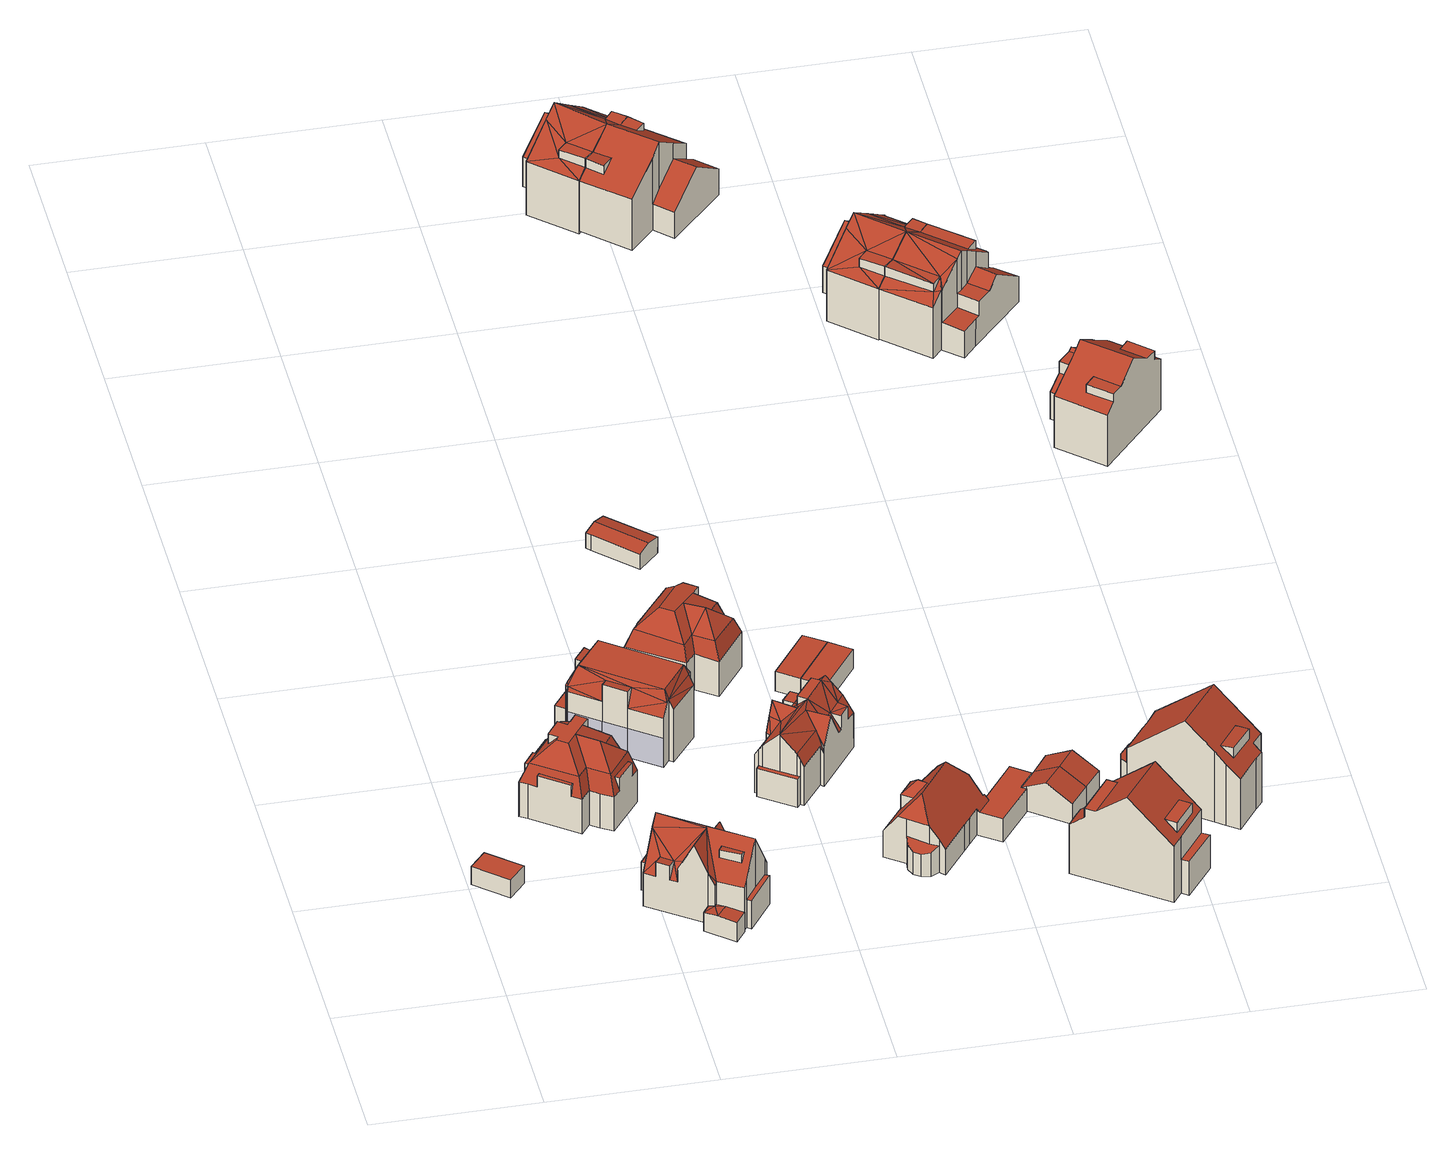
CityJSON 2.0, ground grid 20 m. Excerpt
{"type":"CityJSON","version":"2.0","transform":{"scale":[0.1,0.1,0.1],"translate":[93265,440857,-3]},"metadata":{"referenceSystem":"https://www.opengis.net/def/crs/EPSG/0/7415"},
"CityObjects":{
"building1":{"type":"Building","attributes":{"yearOfConstruction":1918,"statusOmschr":"Pand in gebruik","aantalBouwlagen":1,"class":"Pand"},"address":[{"CountryName":"Nederland","LocalityName":"Rotterdam"}],"geometry":[{"type":"Solid","lod":"2","boundaries":[[[[0,1,2,3]],[[4,5,6,7]],[[4,7,0,3]],[[7,6,1,0]],[[2,1,6,5]],[[3,2,5,4]]]],"semantics":{"surfaces":[{"type":"GroundSurface"},{"type":"RoofSurface"},{"type":"WallSurface"}],"values":[[0,1,2,2,2,2]]}}]},
"building2":{"type":"Building","attributes":{"yearOfConstruction":1922,"hoogste_bouwlaag":2,"statusOmschr":"Pand in gebruik","aantalBouwlagen":3,"laagste_bouwlaag":0,"typeOmschr":"vrijstaand","class":"Pand"},"address":[{"CountryName":"Nederland","LocalityName":"Rotterdam","ThoroughfareNumber":"3","ThoroughfareName":"Plaszicht","PostalCode":"3054AV"}],"geometry":[{"type":"Solid","lod":"2","boundaries":[[[[8,9,10,11,12,13,14,15,16,17,18,19,20]],[[21,22,23,24]],[[25,26,27]],[[28,29,30,31]],[[26,32,33,27]],[[32,34,35,33]],[[34,36,37,35]],[[38,39,32,40]],[[41,42,43,44,45,46,47,36,34,32,39]],[[40,32,26,25]],[[44,43,48,37,36,47,49,50]],[[51,52,53,54]],[[33,35,55,56]],[[57,58,59,60]],[[38,40,61,62]],[[63,64,65,66,67,68,69,70]],[[71,27,33,56,72]],[[73,74,75,76,60,59,77,78,37,48,79,80,81,82]],[[83,84,25,27,71,85,22,21]],[[86,55,35,37,78,87,88,29,28]],[[54,53,89,79,48,38,62,90]],[[91,48,43]],[[92,48,91]],[[38,92,39]],[[38,48,92]],[[25,61,40]],[[84,61,25]],[[50,49,46,45]],[[92,91,42,41]],[[82,81,63,70]],[[64,63,81,80]],[[68,67,75,74]],[[76,75,67,16,15,78,77,58,57]],[[69,68,74,73]],[[70,69,73,82]],[[90,62,20,19,79,89,52,51]],[[62,61,8,20]],[[9,8,61,84]],[[24,23,85,71,10,9,84,83]],[[71,72,11,10]],[[72,56,12,11]],[[56,55,13,12]],[[31,30,88,87,14,13,55,86]],[[87,78,15,14]],[[67,66,17,16]],[[18,17,66,65]],[[79,19,18,65,64,80]],[[85,23,22]],[[83,21,24]],[[29,88,30]],[[28,31,86]],[[47,46,49]],[[44,50,45]],[[41,39,92]],[[42,91,43]],[[51,54,90]],[[52,89,53]],[[60,76,57]],[[59,58,77]]]],"semantics":{"surfaces":[{"type":"GroundSurface"},{"type":"RoofSurface"},{"type":"WallSurface"}],"values":[[0,1,1,1,1,1,1,1,1,1,1,1,1,1,1,1,1,1,1,1,1,1,1,1,1,1,1,2,2,2,2,2,2,2,2,2,2,2,2,2,2,2,2,2,2,2,2,2,2,2,2,2,2,2,2,2,2,2,2]]}}]},
"building3":{"type":"Building","attributes":{"yearOfConstruction":1920,"statusOmschr":"Pand in gebruik","aantalBouwlagen":1,"class":"Pand"},"address":[{"CountryName":"Nederland","LocalityName":"Rotterdam"}],"geometry":[{"type":"Solid","lod":"2","boundaries":[[[[93,94,95,96,97,98]],[[99,100,101,102]],[[100,103,101]],[[103,104,105]],[[101,103,105]],[[100,106,103]],[[97,96,104,103]],[[98,97,103,106]],[[99,93,98,106,100]],[[99,102,94,93]],[[102,101,105,95,94]],[[96,95,105,104]]]],"semantics":{"surfaces":[{"type":"GroundSurface"},{"type":"RoofSurface"},{"type":"WallSurface"}],"values":[[0,1,1,1,1,1,2,2,2,2,2,2]]}}]},
"building4":{"type":"Building","attributes":{"yearOfConstruction":1920,"hoogste_bouwlaag":2,"statusOmschr":"Pand in gebruik","aantalBouwlagen":3,"laagste_bouwlaag":0,"typeOmschr":"vrijstaand","class":"Pand"},"address":[{"CountryName":"Nederland","LocalityName":"Rotterdam","ThoroughfareNumber":"2","ThoroughfareName":"Plaszicht","PostalCode":"3054AV"}],"geometry":[{"type":"Solid","lod":"2","boundaries":[[[[107,108,109,110,111,112,113,114,115,116,117,118,119,120,121,122,123,124,125,126]],[[127,128,129,130]],[[131,132,133,134]],[[135,136,137,138,139,140]],[[141,142,143,144]],[[145,146,147,148,149]],[[150,151,152,153,154,155],[156,157,158,159]],[[153,160,161]],[[161,160,162]],[[153,163,164]],[[152,163,153]],[[153,164,127]],[[160,127,165]],[[165,127,166]],[[153,127,160]],[[128,164,167]],[[127,164,128]],[[128,167,168]],[[154,153,169]],[[154,169,170]],[[153,161,169]],[[171,172,173]],[[172,144,143]],[[173,172,143]],[[174,143,151]],[[143,163,152]],[[133,175,163]],[[176,175,133]],[[176,177,175]],[[143,134,163]],[[143,142,134]],[[142,178,134]],[[174,173,143]],[[151,143,152]],[[179,173,174]],[[134,133,163]],[[139,138,164,163]],[[140,139,163,175]],[[138,117,116,167,164]],[[177,122,121,140,175]],[[151,150,147,146]],[[174,151,146,145]],[[179,174,145,108,107]],[[147,150,155,112,111]],[[107,126,173,179]],[[109,108,145,149]],[[149,148,110,109]],[[148,147,111,110]],[[155,154,113,112]],[[154,170,114,113]],[[170,169,115,114]],[[165,166,130,129,168,167,116,115,169,161,162]],[[138,137,118,117]],[[119,118,137,136]],[[120,119,136,135]],[[121,120,135,140]],[[178,142,141,123,122,177,176,132,131]],[[172,124,123,141,144]],[[125,124,172,171]],[[171,173,126,125]],[[160,165,162]],[[128,168,129]],[[127,130,166]],[[132,176,133]],[[131,134,178]],[[159,158,180,181]],[[181,180,157,156]],[[159,181,156]],[[158,157,180]]]],"semantics":{"surfaces":[{"type":"GroundSurface"},{"type":"RoofSurface"},{"type":"WallSurface"}],"values":[[0,1,1,1,1,1,1,1,1,1,1,1,1,1,1,1,1,1,1,1,1,1,1,1,1,1,1,1,1,1,1,1,1,1,1,1,2,2,2,2,2,2,2,2,2,2,2,2,2,2,2,2,2,2,2,2,2,2,2,2,2,2,2,2,2,1,2,2,2]]}}]},
"building5":{"type":"Building","attributes":{"yearOfConstruction":1922,"hoogste_bouwlaag":2,"statusOmschr":"Pand in gebruik","aantalBouwlagen":3,"laagste_bouwlaag":0,"typeOmschr":"vrijstaand","class":"Pand"},"address":[{"CountryName":"Nederland","LocalityName":"Rotterdam","ThoroughfareNumber":"4","ThoroughfareName":"Plaszicht","PostalCode":"3054AV"}],"geometry":[{"type":"Solid","lod":"2","boundaries":[[[[182,183,184,185,186,187,188,189,190,191,192,193,194,195,196,197,198,199]],[[200,201,202,203]],[[204,205,206,207]],[[208,209,210,211]],[[212,213,214,215,216,217]],[[218,219,220,205,204,221]],[[222,223,185,184]],[[223,224,186,185]],[[224,225,187,186]],[[211,210,206]],[[205,226,211]],[[205,211,206]],[[210,227,228]],[[210,228,206]],[[205,220,226]],[[226,229,211]],[[230,207,231]],[[204,207,230]],[[232,204,230]],[[221,204,232]],[[233,232,230]],[[233,230,234]],[[200,206,201]],[[231,207,200]],[[231,200,235]],[[231,235,236]],[[207,206,200]],[[201,206,237]],[[238,237,239]],[[201,237,238]],[[237,228,240]],[[206,228,237]],[[212,217,229,226]],[[216,215,228,227]],[[229,217,216,227,209,208]],[[215,190,189,240,228]],[[220,194,193,212,226]],[[238,239,225,224]],[[236,235,223,222]],[[203,202,238,224,223,235]],[[215,214,191,190]],[[192,191,214,213]],[[193,192,213,212]],[[195,194,220,219]],[[219,218,196,195]],[[197,196,218,221]],[[221,232,198,197]],[[199,198,232,233]],[[233,234,182,199]],[[234,230,183,182]],[[237,240,189,188]],[[200,203,235]],[[201,238,202]],[[210,209,227]],[[211,229,208]],[[231,236,222,184,183,230]],[[237,188,187,225,239]]]],"semantics":{"surfaces":[{"type":"GroundSurface"},{"type":"RoofSurface"},{"type":"ClosureSurface"},{"type":"WallSurface"}],"values":[[0,1,1,1,1,1,2,2,2,1,1,1,1,1,1,1,1,1,1,1,1,1,1,1,1,1,1,1,1,1,1,1,3,3,3,3,3,3,3,3,3,3,3,3,3,3,3,3,3,3,3,3,3,3,3,3,3]]}}]},
"building6":{"type":"Building","attributes":{"yearOfConstruction":1922,"hoogste_bouwlaag":2,"statusOmschr":"Pand in gebruik","aantalBouwlagen":3,"laagste_bouwlaag":0,"typeOmschr":"vrijstaand","class":"Pand"},"address":[{"CountryName":"Nederland","LocalityName":"Rotterdam","ThoroughfareNumber":"5","ThoroughfareName":"Plaszicht","PostalCode":"3054AV"}],"geometry":[{"type":"Solid","lod":"2","boundaries":[[[[241,242,243,244,245,246,247,248,249,250,251]],[[252,253,254,255]],[[254,256,257,258]],[[259,260,261]],[[256,262,263,257]],[[264,265,266,263,262]],[[267,268,264,262,256,254,253]],[[257,263,269,270]],[[261,258,271,272]],[[273,274,265,252]],[[275,276,255,259]],[[258,257,270,271]],[[259,261,272,275]],[[277,269,263,266]],[[252,255,276,273]],[[278,279,280,281,282,283,284,285]],[[255,254,260]],[[259,255,260]],[[260,254,258]],[[261,260,258]],[[252,286,253]],[[252,287,286]],[[287,265,288]],[[252,265,287]],[[274,289,290]],[[274,290,291]],[[265,291,292]],[[292,293,266]],[[292,294,293]],[[265,274,291]],[[293,277,266]],[[265,292,266]],[[287,288,264,268]],[[286,287,268,267]],[[283,282,293,294]],[[282,247,246,269,277,293]],[[284,283,294,292]],[[285,284,292,291]],[[291,290,278,285]],[[279,278,290,289]],[[282,281,248,247]],[[249,248,281,280]],[[250,249,280,279]],[[273,276,241,251]],[[242,241,276,275]],[[275,272,243,242]],[[272,271,244,243]],[[271,270,245,244]],[[270,269,246,245]],[[264,288,265]],[[267,253,286]],[[273,251,250,279,289,274]]]],"semantics":{"surfaces":[{"type":"GroundSurface"},{"type":"RoofSurface"},{"type":"WallSurface"}],"values":[[0,1,1,1,1,1,1,1,1,1,1,1,1,1,1,1,1,1,1,1,1,1,1,1,1,1,1,1,1,1,1,1,2,2,2,2,2,2,2,2,2,2,2,2,2,2,2,2,2,2,2,2]]}}]},
"building7":{"type":"Building","attributes":{"yearOfConstruction":1922,"hoogste_bouwlaag":2,"statusOmschr":"Pand in gebruik","aantalBouwlagen":4,"laagste_bouwlaag":1,"typeOmschr":"vrijstaand","class":"Pand"},"address":[{"CountryName":"Nederland","LocalityName":"Rotterdam","ThoroughfareNumber":"6","ThoroughfareName":"Plaszicht","PostalCode":"3054AV"}],"geometry":[{"type":"Solid","lod":"2","boundaries":[[[[295,296,297,298,299,300,301,302,303,304,305,306,307,308,309,310,311,312]],[[313,314,315,316]],[[317,318,319,320]],[[321,322,323,324]],[[325,326,327,328]],[[329,330,316,331]],[[328,327,332,333]],[[334,335,336,337,338,339]],[[340,341,342,343,331]],[[344,345,326,325]],[[315,314,346,347,348]],[[349,350,351,352,353,354,355]],[[356,332,357,358,359,360]],[[361,362,363,364,365]],[[361,365,366]],[[348,361,366]],[[319,348,366]],[[367,315,348]],[[367,316,315]],[[368,316,367]],[[369,340,368]],[[369,368,320]],[[368,331,316]],[[319,367,348]],[[368,340,331]],[[370,345,371]],[[370,323,345]],[[348,347,361]],[[361,347,372]],[[372,373,362]],[[361,372,362]],[[332,366,357]],[[326,319,327]],[[345,320,319]],[[323,320,345]],[[374,369,320]],[[323,374,320]],[[319,366,327]],[[322,374,323]],[[332,327,366]],[[345,319,326]],[[368,367,318,317]],[[339,338,340,369]],[[338,337,341,340]],[[334,339,369,374]],[[337,310,309,342,341]],[[321,296,295,334,374,322]],[[366,365,351,350]],[[358,357,349,355]],[[365,364,352,351]],[[357,366,350,349]],[[359,358,355,300,299]],[[352,364,363,304,303]],[[356,360,298,297]],[[360,359,299,298]],[[355,354,301,300]],[[354,353,302,301]],[[303,302,353,352]],[[305,304,363,362]],[[362,373,306,305]],[[307,306,373,372]],[[346,308,307,372,347]],[[329,343,342,309,308,346,314,313,330]],[[311,310,337,336]],[[312,311,336,335]],[[335,334,295,312]],[[316,330,313]],[[320,368,317]],[[319,318,367]],[[370,324,323]],[[331,343,329]],[[371,345,344]],[[333,332,356]],[[371,344,325,328,333,356,297,296,321,324,370]]]],"semantics":{"surfaces":[{"type":"GroundSurface"},{"type":"RoofSurface"},{"type":"WallSurface"}],"values":[[0,1,1,1,1,1,1,1,1,1,1,1,1,1,1,1,1,1,1,1,1,1,1,1,1,1,1,1,1,1,1,1,1,1,1,1,1,1,1,1,1,2,2,2,2,2,2,2,2,2,2,2,2,2,2,2,2,2,2,2,2,2,2,2,2,2,2,2,2,2,2,2,2,2]]}}]},
"building8":{"type":"Building","attributes":{"yearOfConstruction":1935,"statusOmschr":"Pand in gebruik","aantalBouwlagen":1,"class":"Pand"},"address":[{"CountryName":"Nederland","LocalityName":"Rotterdam"}],"geometry":[{"type":"Solid","lod":"2","boundaries":[[[[375,376,377,378,379]],[[380,381,382,383]],[[383,382,384,385,386]],[[375,379,381,380]],[[380,383,386,376,375]],[[386,385,377,376]],[[385,384,378,377]],[[381,379,378,384,382]]]],"semantics":{"surfaces":[{"type":"GroundSurface"},{"type":"RoofSurface"},{"type":"WallSurface"}],"values":[[0,1,1,2,2,2,2,2]]}}]},
"building9":{"type":"Building","attributes":{"yearOfConstruction":1922,"statusOmschr":"Pand in gebruik","aantalBouwlagen":1,"class":"Pand"},"address":[{"CountryName":"Nederland","LocalityName":"Rotterdam"}],"geometry":[{"type":"Solid","lod":"2","boundaries":[[[[387,388,389,390]],[[391,392,393,394]],[[391,394,388,387]],[[394,393,389,388]],[[390,389,393,392]],[[387,390,392,391]]]],"semantics":{"surfaces":[{"type":"GroundSurface"},{"type":"RoofSurface"},{"type":"WallSurface"}],"values":[[0,1,2,2,2,2]]}}]},
"building10":{"type":"Building","attributes":{"yearOfConstruction":1988,"hoogste_bouwlaag":2,"statusOmschr":"Pand in gebruik","aantalBouwlagen":3,"laagste_bouwlaag":0,"typeOmschr":"vrijstaand","class":"Pand"},"address":[{"CountryName":"Nederland","LocalityName":"Rotterdam","ThoroughfareNumber":"9","ThoroughfareName":"Plaszicht","PostalCode":"3054AV"}],"geometry":[{"type":"Solid","lod":"2","boundaries":[[[[395,396,397,398,399,400,401,402,403,404,405,406,407,408,409,410,411,412,413]],[[414,415,416,417]],[[418,419,420]],[[421,422,423,424,425,426,427]],[[428,429,430,431,432,433,434,435]],[[419,436,437,438,415,414,420],[439,440,441,442,443]],[[432,431,444,445,418,420,414,417,446,447,448,449,450]],[[417,416,424,423]],[[446,417,423,422]],[[416,415,438,405,404,424]],[[434,433,413,412]],[[433,432,450,395,413]],[[450,449,396,395]],[[449,448,397,396]],[[448,447,398,397]],[[422,421,400,399]],[[421,427,401,400]],[[427,426,402,401]],[[426,425,403,402]],[[404,403,425,424]],[[406,405,438,437]],[[407,406,437,436]],[[445,408,407,436,419,418]],[[429,409,408,445,444,430]],[[410,409,429,428]],[[428,435,411,410]],[[412,411,435,434]],[[431,430,444]],[[447,446,422,399,398]],[[451,452,453]],[[439,452,451,440]],[[451,453,441,440]],[[443,442,453,452]],[[439,443,452]],[[441,453,442]]]],"semantics":{"surfaces":[{"type":"GroundSurface"},{"type":"RoofSurface"},{"type":"WallSurface"}],"values":[[0,1,1,1,1,1,1,2,2,2,2,2,2,2,2,2,2,2,2,2,2,2,2,2,2,2,2,2,2,1,1,1,2,2,2]]}}]},
"building11":{"type":"Building","attributes":{"yearOfConstruction":1922,"statusOmschr":"Pand in gebruik","aantalBouwlagen":1,"class":"Pand"},"address":[{"CountryName":"Nederland","LocalityName":"Rotterdam"}],"geometry":[{"type":"Solid","lod":"2","boundaries":[[[[454,455,456,388,387]],[[457,391,394,458,459]],[[457,459,455,454]],[[459,458,456,455]],[[458,394,388,456]],[[387,388,394,391]],[[454,387,391,457]]]],"semantics":{"surfaces":[{"type":"GroundSurface"},{"type":"RoofSurface"},{"type":"WallSurface"}],"values":[[0,1,2,2,2,2,2]]}}]},
"building12":{"type":"Building","attributes":{"yearOfConstruction":1931,"statusOmschr":"Pand in gebruik","aantalBouwlagen":1,"class":"Pand"},"address":[{"CountryName":"Nederland","LocalityName":"Rotterdam"}],"geometry":[{"type":"Solid","lod":"2","boundaries":[[[[460,461,462,463,464,465]],[[466,467,468,469]],[[470,471,472,473,468,467]],[[466,460,465,470,467]],[[466,469,461,460]],[[469,468,473,462,461]],[[473,472,463,462]],[[464,463,472,471]],[[465,464,471,470]]]],"semantics":{"surfaces":[{"type":"GroundSurface"},{"type":"RoofSurface"},{"type":"WallSurface"}],"values":[[0,1,1,2,2,2,2,2,2]]}}]},
"building13":{"type":"Building","attributes":{"yearOfConstruction":1932,"statusOmschr":"Pand in gebruik","aantalBouwlagen":1,"class":"Pand"},"address":[{"CountryName":"Nederland","LocalityName":"Rotterdam"}],"geometry":[{"type":"Solid","lod":"2","boundaries":[[[[474,475,476,477]],[[478,479,470,467]],[[480,478,467,466]],[[476,475,470,479]],[[480,477,476,479,478]],[[480,466,474,477]],[[466,467,470,475,474]]]],"semantics":{"surfaces":[{"type":"GroundSurface"},{"type":"RoofSurface"},{"type":"WallSurface"}],"values":[[0,1,1,2,2,2,2]]}}]},
"building14":{"type":"Building","attributes":{"yearOfConstruction":1931,"hoogste_bouwlaag":3,"statusOmschr":"Pand in gebruik","aantalBouwlagen":5,"laagste_bouwlaag":1,"typeOmschr":"tussenpand","class":"Pand"},"address":[{"CountryName":"Nederland","LocalityName":"Rotterdam","ThoroughfareNumber":"201","ThoroughfareName":"Straatweg","PostalCode":"3054AE"}],"geometry":[{"type":"Solid","lod":"2","boundaries":[[[[481,482,483,484,485,486,487,488,489,490]],[[491,492,493,494]],[[495,496,497,498,499,500,501,502,503,494,493,504]],[[505,506,507,508]],[[509,510,495,504,511],[512,513,514,515]],[[503,502,492,491]],[[510,509,506,505]],[[506,509,511,484,483]],[[505,508,481,490,496,495,510]],[[508,507,482,481]],[[507,506,483,482]],[[493,492,502,501,485,484,511,504]],[[486,485,501,500]],[[487,486,500,499]],[[488,487,499,498]],[[489,488,498,497]],[[490,489,497,496]],[[494,503,491]],[[515,514,516,517]],[[517,516,513,512]],[[517,512,515]],[[516,514,513]]]],"semantics":{"surfaces":[{"type":"GroundSurface"},{"type":"RoofSurface"},{"type":"WallSurface"}],"values":[[0,1,1,1,1,2,2,2,2,2,2,2,2,2,2,2,2,2,1,2,2,2]]}}]},
"building15":{"type":"Building","attributes":{"yearOfConstruction":1935,"hoogste_bouwlaag":2,"statusOmschr":"Pand in gebruik","aantalBouwlagen":3,"laagste_bouwlaag":0,"typeOmschr":"half vrijstaand","class":"Pand"},"address":[{"CountryName":"Nederland","LocalityName":"Rotterdam","ThoroughfareNumber":"6","ThoroughfareName":"Wilgenoord","PostalCode":"3054AW"}],"geometry":[{"type":"Solid","lod":"2","boundaries":[[[[518,519,520,521,522,523,524,525]],[[526,527,528,529]],[[530,531,532,533]],[[534,535,536,537,538]],[[537,536,539,540,541]],[[542,543,544]],[[542,544,545]],[[529,528,546]],[[528,547,548]],[[544,543,547]],[[544,547,528]],[[528,548,546]],[[546,548,531]],[[531,548,549]],[[550,551,552]],[[551,549,552]],[[546,531,530]],[[531,549,551]],[[553,551,550]],[[545,544,527,526]],[[533,532,551,553]],[[538,537,547,543]],[[537,541,548,547]],[[541,540,549,548]],[[550,552,521,520]],[[540,539,523,522]],[[535,524,523,539,536]],[[525,524,535,534]],[[534,538,518,525]],[[529,546,530,533,553,550,520,519,542,545,526]],[[527,544,528]],[[531,551,532]],[[540,522,521,552,549]],[[542,519,518,538,543]]]],"semantics":{"surfaces":[{"type":"GroundSurface"},{"type":"RoofSurface"},{"type":"WallSurface"}],"values":[[0,1,1,1,1,1,1,1,1,1,1,1,1,1,1,1,1,1,1,2,2,2,2,2,2,2,2,2,2,2,2,2,2,2]]}}]},
"building16":{"type":"Building","attributes":{"yearOfConstruction":1935,"hoogste_bouwlaag":2,"statusOmschr":"Pand in gebruik","aantalBouwlagen":3,"laagste_bouwlaag":0,"typeOmschr":"half vrijstaand","class":"Pand"},"address":[{"CountryName":"Nederland","LocalityName":"Rotterdam","ThoroughfareNumber":"6","ThoroughfareName":"Wilgenoord","PostalCode":"3054AW"}],"geometry":[{"type":"Solid","lod":"2","boundaries":[[[[554,555,556,557,558,559,560,561]],[[542,545,562,563,529,546,564,565,566]],[[567,526,529,563]],[[568,530,533,569]],[[570,571,572,573,574]],[[574,573,575,576,577]],[[546,530,568,578,553,550,579,580,564]],[[562,545,526,567]],[[566,565,573,572]],[[565,564,575,573]],[[564,580,576,575]],[[576,580,579,557,556]],[[569,533,553,578]],[[529,526,545,542,559,558,550,553,533,530,546]],[[561,560,572,571]],[[554,561,571,570]],[[570,574,577,555,554]],[[577,576,556,555]],[[579,550,558,557]],[[567,563,562]],[[568,569,578]],[[572,560,559,542,566]]]],"semantics":{"surfaces":[{"type":"GroundSurface"},{"type":"RoofSurface"},{"type":"WallSurface"}],"values":[[0,1,1,1,1,1,1,2,2,2,2,2,2,2,2,2,2,2,2,2,2,2]]}}]},
"building17":{"type":"Building","attributes":{"yearOfConstruction":1932,"hoogste_bouwlaag":2,"statusOmschr":"Pand in gebruik","aantalBouwlagen":4,"laagste_bouwlaag":1,"typeOmschr":"vrijstaand","class":"Pand"},"address":[{"CountryName":"Nederland","LocalityName":"Rotterdam","ThoroughfareNumber":"203","ThoroughfareName":"Straatweg","PostalCode":"3054AE"}],"geometry":[{"type":"Solid","lod":"2","boundaries":[[[[581,582,583,584,585,586,587,588,589,590,591,592,593,594,595,596]],[[597,598,599,600,601,602]],[[603,604,605,606,607,608,609]],[[610,611,612,609,608,613,614,615,616],[617,618,619,620]],[[595,594,621,622]],[[622,621,604,603]],[[612,596,595,622,603,609]],[[602,601,607,606]],[[621,594,593,605,604]],[[605,593,592,602,606]],[[601,600,588,587]],[[589,588,600,599]],[[590,589,599,598]],[[591,590,598,597]],[[592,591,597,602]],[[612,611,581,596]],[[582,581,611,610]],[[610,616,583,582]],[[616,615,584,583]],[[615,614,585,584]],[[614,613,586,585]],[[608,607,601,587,586,613]],[[620,619,623,624]],[[624,623,618,617]],[[624,617,620]],[[623,619,618]]]],"semantics":{"surfaces":[{"type":"GroundSurface"},{"type":"RoofSurface"},{"type":"ClosureSurface"},{"type":"WallSurface"}],"values":[[0,1,1,1,2,3,3,3,3,3,3,3,3,3,3,3,3,3,3,3,3,3,1,3,3,3]]}}]},
"building18":{"type":"Building","attributes":{"yearOfConstruction":1935,"hoogste_bouwlaag":2,"statusOmschr":"Pand in gebruik","aantalBouwlagen":3,"laagste_bouwlaag":0,"typeOmschr":"half vrijstaand","class":"Pand"},"address":[{"CountryName":"Nederland","LocalityName":"Rotterdam","ThoroughfareNumber":"4","ThoroughfareName":"Wilgenoord","PostalCode":"3054AW"}],"geometry":[{"type":"Solid","lod":"2","boundaries":[[[[625,626,627,628,629,630,631,632,633]],[[634,635,636,637]],[[638,639,640,641]],[[642,643,644,645,646,647,648]],[[646,645,649,650,651]],[[652,653,654]],[[636,654,655]],[[636,655,656]],[[657,652,658]],[[637,636,656]],[[659,654,653]],[[660,659,653]],[[652,654,636]],[[657,653,652]],[[639,655,661]],[[656,655,639]],[[656,639,638]],[[662,663,664]],[[639,664,663]],[[639,661,664]],[[665,663,662]],[[658,652,635,634]],[[641,640,663,665]],[[648,647,659,660]],[[647,646,654,659]],[[646,651,655,654]],[[651,650,661,655]],[[650,630,629,664,661]],[[662,664,629,628]],[[650,649,631,630]],[[644,632,631,649,645]],[[633,632,644,643]],[[625,633,643,642]],[[648,660,653,626,625,642]],[[627,626,653,657]],[[637,656,638,641,665,662,628,627,657,658,634]],[[635,652,636]],[[639,663,640]]]],"semantics":{"surfaces":[{"type":"GroundSurface"},{"type":"RoofSurface"},{"type":"WallSurface"}],"values":[[0,1,1,1,1,1,1,1,1,1,1,1,1,1,1,1,1,1,1,1,1,2,2,2,2,2,2,2,2,2,2,2,2,2,2,2,2,2]]}}]},
"building19":{"type":"Building","attributes":{"yearOfConstruction":1935,"hoogste_bouwlaag":2,"statusOmschr":"Pand in gebruik","aantalBouwlagen":3,"laagste_bouwlaag":0,"typeOmschr":"half vrijstaand","class":"Pand"},"address":[{"CountryName":"Nederland","LocalityName":"Rotterdam","ThoroughfareNumber":"3","ThoroughfareName":"Wilgenoord","PostalCode":"3054AW"}],"geometry":[{"type":"Solid","lod":"2","boundaries":[[[[666,667,668,669,670,671,672,673,674]],[[675,634,637,676]],[[677,678,679,680]],[[681,682,683,678,677,684]],[[685,657,658,686,676,637,656,687,688,689,690]],[[680,679,691,692,693]],[[694,695,696,697,698]],[[699,700,701]],[[701,700,702]],[[703,656,699]],[[699,701,704]],[[699,656,638]],[[687,656,703]],[[703,699,704]],[[700,665,662]],[[700,662,702]],[[705,638,641]],[[699,638,705]],[[686,658,634,675]],[[689,688,679,678]],[[690,689,678,683]],[[687,703,692,691]],[[688,687,691,679]],[[692,703,704,696,695]],[[683,682,685,690]],[[705,641,665,700]],[[693,692,695,694]],[[680,693,694,698,667,666,684,677]],[[698,697,668,667]],[[696,704,701,669,668,697]],[[701,702,670,669]],[[702,662,671,670]],[[637,634,658,657,672,671,662,665,641,638,656]],[[674,673,682,681]],[[666,674,681,684]],[[675,676,686]],[[699,705,700]],[[682,673,672,657,685]]]],"semantics":{"surfaces":[{"type":"GroundSurface"},{"type":"RoofSurface"},{"type":"WallSurface"}],"values":[[0,1,1,1,1,1,1,1,1,1,1,1,1,1,1,1,1,1,2,2,2,2,2,2,2,2,2,2,2,2,2,2,2,2,2,2,2,2]]}}]},
"building20":{"type":"Building","attributes":{"yearOfConstruction":1935,"hoogste_bouwlaag":2,"statusOmschr":"Pand in gebruik","aantalBouwlagen":3,"laagste_bouwlaag":0,"typeOmschr":"half vrijstaand","class":"Pand"},"address":[{"CountryName":"Nederland","LocalityName":"Rotterdam","ThoroughfareNumber":"2","ThoroughfareName":"Wilgenoord","PostalCode":"3054AW"}],"geometry":[{"type":"Solid","lod":"2","boundaries":[[[[706,707,708,709,710,711,712,713,714]],[[715,716,717,718]],[[719,720,721,722,723,724,725,726,727]],[[720,719,728,729]],[[730,731,732,733]],[[734,735,736,737,738,739,722,721,733,732,740,741]],[[742,743,744,745,746,747]],[[745,744,716,715]],[[748,749,750,751,752,753]],[[715,718,739,738]],[[748,753,723,722]],[[746,745,737,736]],[[745,715,738,737]],[[718,749,748,722,739]],[[753,711,710,724,723]],[[718,717,750,749]],[[729,728,727,726]],[[741,740,731,730]],[[747,746,736,735]],[[734,708,707,747,735]],[[753,752,712,711]],[[752,751,713,712]],[[744,743,714,713,751,750,717,716]],[[706,714,743,742]],[[742,747,707,706]],[[733,721,720,729,726,725,709,708,734,741,730]],[[725,724,710,709]],[[719,727,728]],[[731,740,732]]]],"semantics":{"surfaces":[{"type":"GroundSurface"},{"type":"RoofSurface"},{"type":"WallSurface"}],"values":[[0,1,1,1,1,1,1,1,1,2,2,2,2,2,2,2,2,2,2,2,2,2,2,2,2,2,2,2,2]]}}]}
},
"vertices":[
[42,175,4],[4,208,4],[24,231,4],[62,198,4],[62,198,28],[24,231,28],[4,208,29],[42,175,29],
[191,332,7],[215,314,7],[179,267,7],[165,276,7],[154,284,7],[143,269,7],[90,309,7],[81,315,7],[111,355,7],[106,365,7],[128,394,7],[141,393,7],[203,347,7],[203,307,70],[182,280,72],[187,277,72],[207,304,70],[204,314,79],[172,309,102],[177,277,79],[135,281,70],[102,306,70],[99,302,70],[132,277,70],[148,327,102],[153,295,79],[137,312,102],[142,280,79],[125,321,102],[93,316,79],[192,346,79],[159,342,102],[181,331,79],[167,352,102],[155,362,102],[147,351,102],[143,346,102],[133,354,102],[118,334,102],[128,326,102],[143,383,79],[118,334,88],[133,354,88],[184,361,75],[159,380,76],[155,375,76],[181,356,75],[143,269,55],[154,284,55],[103,344,71],[90,326,71],[95,323,71],[108,340,71],[191,332,57],[203,347,57],[130,381,48],[139,393,48],[128,394,48],[106,365,48],[111,355,48],[120,366,48],[125,362,48],[136,377,48],[179,267,54],[165,276,54],[125,362,73],[120,366,55],[111,355,55],[103,344,55],[90,326,55],[81,315,55],[141,393,58],[139,393,55],[130,381,55],[136,377,73],[207,304,52],[215,314,51],[187,277,54],[132,277,55],[90,309,55],[99,302,55],[159,380,58],[184,361,57],[155,362,89],[167,352,89],
[282,57,6],[270,41,6],[238,68,6],[245,77,6],[252,74,6],[254,77,6],[282,57,33],[263,70,35],[252,57,33],[270,41,32],[252,74,34],[245,77,33],[238,68,32],[254,77,34],
[317,105,9],[314,101,9],[319,98,9],[290,57,9],[285,61,9],[282,57,9],[254,77,9],[252,74,9],[245,77,9],[181,123,9],[196,145,9],[185,152,9],[210,187,9],[212,185,9],[221,178,9],[222,180,9],[264,150,9],[279,139,9],[286,134,9],[283,130,9],[214,113,74],[200,123,74],[193,114,75],[207,104,75],[249,160,75],[234,171,75],[227,161,75],[242,151,75],[212,185,48],[210,187,48],[185,152,48],[196,145,48],[201,151,48],[221,178,48],[264,150,79],[252,158,54],[258,125,95],[272,144,96],[314,101,48],[299,81,48],[285,61,48],[290,57,48],[319,98,48],[285,61,75],[299,81,115],[251,115,115],[251,114,113],[254,77,66],[282,57,67],[282,74,89],[260,89,89],[264,95,100],[286,79,100],[223,109,75],[231,87,113],[215,99,73],[201,151,115],[196,145,100],[215,99,55],[207,104,55],[181,123,55],[193,114,55],[245,77,78],[252,74,63],[286,134,64],[279,139,80],[283,130,63],[314,101,71],[221,178,58],[234,171,54],[222,180,55],[249,160,54],[317,105,62],[260,89,100],[282,74,101],
[269,373,10],[264,377,10],[256,366,10],[221,392,10],[196,411,10],[162,437,10],[163,439,10],[161,441,10],[163,443,10],[151,452,10],[191,505,10],[203,497,10],[204,498,10],[268,450,10],[265,446,10],[298,421,10],[295,417,10],[300,413,10],[227,401,100],[202,419,100],[196,411,101],[221,392,101],[290,420,107],[207,484,107],[176,444,107],[260,380,107],[190,479,103],[176,461,103],[182,456,102],[196,474,102],[203,497,48],[191,505,49],[151,452,49],[163,443,49],[176,461,49],[190,479,48],[265,446,95],[268,450,85],[204,498,84],[298,421,95],[256,366,50],[221,392,50],[196,411,50],[162,437,50],[203,497,84],[176,461,85],[163,443,86],[190,479,84],[264,377,95],[261,372,95],[295,417,95],[300,413,82],[269,373,83],[221,392,78],[256,366,78],[163,439,83],[196,411,78],[162,437,78],[161,441,83],
[356,546,10],[379,528,10],[343,480,10],[319,498,10],[307,483,10],[246,529,10],[276,568,10],[271,580,10],[293,608,10],[305,607,10],[367,561,10],[358,560,79],[330,557,99],[315,539,101],[346,545,79],[302,524,102],[306,492,79],[318,508,79],[369,527,80],[337,523,103],[341,490,80],[287,535,102],[257,531,80],[314,574,99],[308,597,80],[273,553,80],[338,567,99],[323,578,99],[246,529,58],[307,483,60],[319,498,60],[343,480,58],[367,561,58],[306,606,63],[379,528,59],[356,546,59],[268,557,58],[296,594,48],[305,607,48],[293,608,48],[271,580,48],[276,568,48],[284,579,48],[287,576,48],[299,592,48],[338,567,86],[323,578,86],[314,574,95],[305,607,58],[296,594,59],[299,592,71],[287,576,71],[276,568,58],[284,579,58],
[448,376,9],[470,360,9],[423,296,9],[419,299,9],[394,266,9],[390,269,9],[386,264,9],[346,293,9],[349,298,9],[345,301,9],[370,334,9],[366,337,9],[371,345,9],[383,361,9],[413,402,9],[415,401,9],[422,410,9],[455,385,9],[393,375,53],[390,370,53],[393,352,75],[404,367,75],[426,379,98],[404,350,98],[414,342,98],[436,372,98],[470,360,56],[459,368,77],[451,356,77],[461,349,56],[446,328,56],[428,326,77],[409,328,94],[433,310,95],[404,389,75],[393,375,75],[414,382,75],[417,310,77],[423,296,64],[448,376,48],[455,385,49],[422,410,48],[415,401,48],[423,394,48],[442,380,48],[423,394,74],[415,401,55],[413,402,52],[404,389,52],[450,333,56],[439,340,76],[383,361,74],[376,352,95],[401,333,94],[387,271,48],[370,283,48],[353,295,48],[349,298,48],[346,293,48],[386,264,48],[390,269,48],[423,296,55],[387,271,78],[390,269,72],[394,266,63],[419,299,63],[382,335,77],[370,334,61],[345,301,62],[349,298,70],[353,295,78],[370,283,99],[404,350,86],[426,379,86],[442,380,98],[461,349,75],[450,333,75],[371,345,79],[366,337,62],[448,376,91],
[333,760,4],[308,734,4],[262,780,4],[257,785,4],[282,810,4],[333,760,26],[282,810,26],[269,797,30],[320,746,30],[257,785,25],[262,780,25],[308,734,25],
[475,522,7],[432,463,7],[407,481,7],[450,540,7],[475,522,34],[450,540,34],[407,481,34],[432,463,34],
[569,171,11],[558,156,11],[550,146,11],[520,106,11],[514,112,11],[504,107,11],[493,109,11],[485,115,11],[481,125,11],[482,136,11],[459,153,11],[490,194,11],[520,234,11],[580,189,11],[622,245,11],[644,228,11],[626,205,11],[632,201,11],[595,152,11],[501,145,99],[474,142,73],[482,136,73],[504,118,73],[566,200,74],[536,222,74],[539,196,99],[504,107,44],[514,112,48],[504,118,48],[482,136,49],[481,125,45],[485,115,42],[493,109,42],[644,228,43],[622,245,43],[582,192,43],[587,189,43],[572,169,43],[595,152,43],[632,201,43],[626,205,43],[520,234,47],[490,194,47],[459,153,47],[513,193,73],[514,175,89],[497,171,74],[485,180,54],[501,202,53],[582,192,50],[580,189,50],[514,112,58],[520,106,47],[550,146,47],[558,156,47],[569,171,47],[505,182,90],[501,202,73],[485,180,74],
[500,503,7],[457,444,7],[448,451,7],[500,503,34],[448,451,34],[457,444,34],
[698,193,12],[677,166,12],[632,201,12],[626,205,12],[644,228,12],[647,232,12],[698,193,41],[672,213,59],[651,186,59],[677,166,41],[647,232,42],[644,228,42],[626,205,42],[632,201,46],
[698,193,10],[647,232,10],[666,258,10],[718,219,10],[692,239,59],[666,258,42],[718,219,41],
[810,59,9],[777,16,9],[769,22,9],[758,7,9],[655,83,9],[665,97,9],[672,106,9],[673,108,9],[683,100,9],[708,134,9],[705,119,105],[670,72,105],[681,64,105],[716,111,105],[756,99,137],[708,134,87],[683,100,87],[673,108,77],[672,106,77],[665,97,77],[655,83,77],[670,72,93],[705,119,93],[712,41,137],[801,65,56],[769,22,56],[777,16,56],[810,59,56],[769,22,87],[801,65,88],[758,7,87],[789,56,92],[765,25,92],[753,35,105],[776,66,105],[765,25,105],[789,56,105],
[401,1477,8],[450,1432,8],[369,1345,8],[319,1391,8],[348,1423,8],[326,1443,8],[390,1511,8],[413,1490,8],[440,1421,104],[425,1435,103],[415,1423,103],[429,1409,103],[389,1367,103],[364,1390,103],[353,1378,103],[378,1355,104],[413,1490,48],[390,1511,48],[358,1477,81],[381,1456,81],[401,1477,60],[326,1443,49],[348,1423,48],[360,1436,61],[450,1432,82],[401,1477,82],[425,1435,92],[440,1421,92],[410,1388,123],[381,1456,103],[360,1436,125],[348,1423,113],[369,1345,82],[353,1378,92],[319,1391,83],[378,1355,92],
[534,1378,12],[470,1310,12],[449,1330,12],[419,1298,12],[369,1345,12],[450,1432,12],[499,1387,12],[510,1400,12],[455,1406,93],[445,1395,103],[459,1342,124],[480,1365,102],[499,1387,82],[455,1406,103],[407,1351,103],[395,1338,104],[534,1378,48],[510,1400,49],[499,1387,61],[480,1365,81],[502,1344,81],[459,1342,60],[449,1330,48],[470,1310,48],[395,1338,92],[419,1298,83],[449,1330,112],
[883,173,8],[891,167,8],[883,157,8],[858,124,8],[844,134,8],[833,143,8],[747,208,8],[742,217,8],[744,225,8],[756,240,8],[763,245,8],[772,241,8],[779,249,8],[792,268,8],[820,246,8],[895,189,8],[763,245,56],[756,240,56],[744,225,56],[742,217,56],[747,208,56],[772,241,55],[820,246,106],[792,268,76],[779,249,76],[772,241,76],[747,208,76],[804,165,137],[849,224,137],[891,167,78],[883,173,87],[895,189,87],[833,143,106],[844,134,93],[858,124,78],[883,157,78],[879,176,92],[855,145,92],[842,154,105],[866,186,105],[792,268,38],[820,246,38],[855,145,106],[879,176,106],
[697,1227,11],[685,1214,11],[733,1170,11],[652,1082,11],[603,1128,11],[632,1160,11],[610,1180,11],[673,1248,11],[696,1228,11],[724,1160,103],[710,1173,103],[698,1160,103],[713,1147,103],[673,1104,103],[648,1127,103],[637,1114,103],[661,1092,104],[697,1227,48],[696,1228,48],[673,1248,48],[642,1214,81],[664,1194,81],[685,1218,58],[688,1217,58],[610,1180,48],[632,1160,48],[643,1171,59],[710,1173,92],[685,1214,82],[664,1194,102],[643,1171,124],[693,1126,123],[733,1170,82],[724,1160,91],[685,1218,79],[688,1217,79],[632,1160,112],[652,1082,82],[637,1114,91],[603,1128,82],[661,1092,91],
[818,1116,12],[755,1047,12],[738,1028,12],[716,1048,12],[704,1035,12],[652,1082,12],[733,1170,12],[783,1125,12],[794,1137,12],[770,1119,103],[759,1106,103],[786,1082,81],[766,1101,81],[754,1089,69],[775,1069,69],[794,1137,48],[783,1125,60],[785,1122,60],[818,1116,48],[783,1125,82],[770,1119,91],[745,1078,123],[754,1089,114],[766,1101,102],[785,1122,82],[745,1078,69],[739,1072,69],[760,1053,69],[760,1053,49],[739,1072,50],[717,1048,50],[738,1028,49],[755,1047,49],[718,1063,103],[708,1051,92],[716,1048,95],[704,1035,82],[739,1072,117],[717,1048,95],[708,1051,103],
[894,948,11],[882,935,11],[931,891,11],[852,802,11],[801,848,11],[830,880,11],[829,881,11],[808,900,11],[870,969,11],[858,912,78],[836,931,78],[821,915,78],[843,895,78],[846,848,103],[872,824,103],[891,846,123],[840,892,123],[830,880,112],[801,848,83],[852,802,82],[861,812,92],[835,835,92],[835,835,103],[861,812,103],[922,880,103],[896,904,103],[885,891,103],[911,868,103],[931,891,82],[882,935,82],[880,937,82],[861,915,102],[858,912,105],[843,895,120],[896,904,91],[922,880,91],[894,948,47],[870,969,47],[839,934,81],[861,915,81],[880,937,60],[882,935,60],[840,892,59],[843,895,62],[821,915,62],[808,900,49],[829,881,48],[830,880,48]
]}
